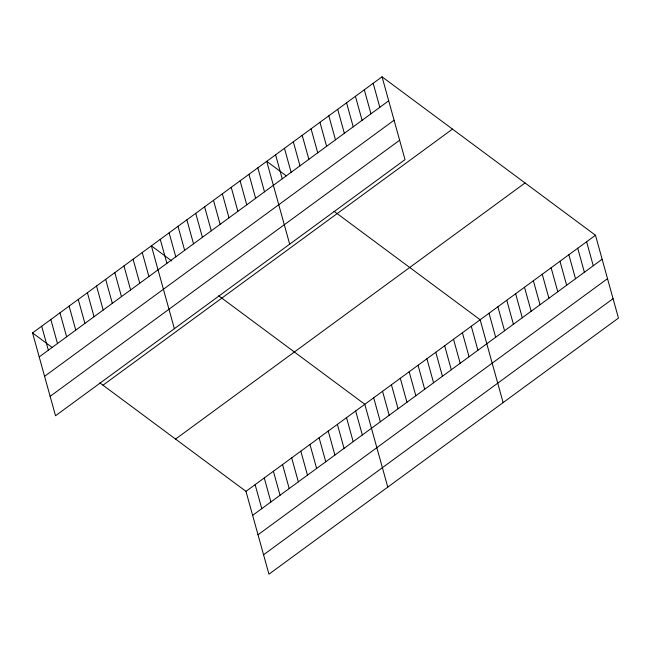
<?xml version="1.0" encoding="UTF-8"?>
<svg xmlns="http://www.w3.org/2000/svg" width="651" height="651" viewBox="0 0 651 651"><rect width="100%" height="100%" fill="white"/><g stroke="black" fill="none" stroke-linecap="round" stroke-linejoin="round"><path stroke-width="0.98" d="M382.047 76.81L405.02 159.641L55.522 415.753L32.55 332.921L382.047 76.81L595.478 235.247L618.45 318.079L268.953 574.19L245.98 491.359L99.847 382.878M39.206 356.911L388.704 100.807M44.585 376.327L394.091 120.223M50.135 396.337L399.641 140.225M102.98 385.205L452.486 129.093M175.55 439.075L525.048 182.964M245.98 491.359L595.478 235.247M252.629 515.348L602.134 259.244M258.016 534.764L607.513 278.661M263.565 554.774L613.063 298.663M286.277 175.851L266.715 161.326L289.687 244.158M334.02 211.29L480.145 319.763L503.117 402.595M171.726 260.945L151.382 245.842L174.354 328.674M218.679 295.806L364.804 404.279L387.776 487.111M32.55 332.921L52.113 347.439M586.608 241.749L593.264 265.746M577.738 248.251L584.386 272.248M568.86 254.753L575.517 278.75M559.99 261.254L566.647 285.252M551.12 267.756L557.777 291.746M542.25 274.258L548.899 298.248M533.372 280.76L540.029 304.749M524.503 287.262L531.159 311.251M515.633 293.764L522.281 317.753M506.763 300.257L513.411 324.255M497.885 306.759L504.541 330.757M489.015 313.261L495.671 337.259M471.275 326.265L477.924 350.262M462.397 332.767L469.054 356.764M453.527 339.269L460.184 363.258M373.178 83.312L379.834 107.309M444.657 345.771L451.306 369.76M364.308 89.814L370.964 113.811M435.779 352.272L442.436 376.262M355.438 96.315L362.086 120.305M426.91 358.774L433.566 382.764M346.56 102.817L353.216 126.807M418.04 365.276L424.696 389.265M337.69 109.319L344.346 133.309M409.17 371.77L415.818 395.767M328.82 115.821L335.477 139.81M400.292 378.272L406.948 402.269M319.95 122.323L326.599 146.312M391.422 384.774L398.078 408.771M311.072 128.817L317.729 152.814M382.552 391.275L389.208 415.273M302.202 135.318L308.859 159.316M373.682 397.777L380.33 421.775M293.332 141.82L299.989 165.818M284.463 148.322L291.111 172.32M355.666 410.976L362.322 434.974M275.585 154.824L282.241 178.822M346.527 417.673L353.184 441.671M337.389 424.371L344.037 448.368M257.845 167.828L264.501 191.825M328.242 431.076L334.899 455.065M248.975 174.33L255.623 198.319M319.104 437.773L325.76 461.762M240.097 180.832L246.753 204.821M309.966 444.47L316.614 468.46M231.227 187.333L237.884 211.323M300.819 451.167L307.475 475.157M222.357 193.835L229.014 217.825M291.681 457.865L298.337 481.862M213.487 200.337L220.136 224.326M282.542 464.562L289.199 488.559M204.609 206.831L211.266 230.828M273.404 471.259L280.052 495.256M195.739 213.333L202.396 237.33M264.257 477.956L270.914 501.954M186.87 219.835L193.526 243.832M255.119 484.661L261.775 508.651M178 226.336L184.648 250.334M169.122 232.838L175.778 256.836M160.252 239.34L166.908 263.338M142.244 252.539L148.892 276.537M133.097 259.236L139.753 283.234M123.959 265.933L130.615 289.931M114.82 272.631L121.468 296.628M105.674 279.336L112.33 303.325M96.535 286.033L103.192 310.022M87.397 292.73L94.045 316.72M78.25 299.427L84.907 323.417M69.112 306.125L75.768 330.122M59.973 312.822L66.63 336.819M50.835 319.519L57.483 343.516M41.688 326.216L48.345 350.214"/></g></svg>
